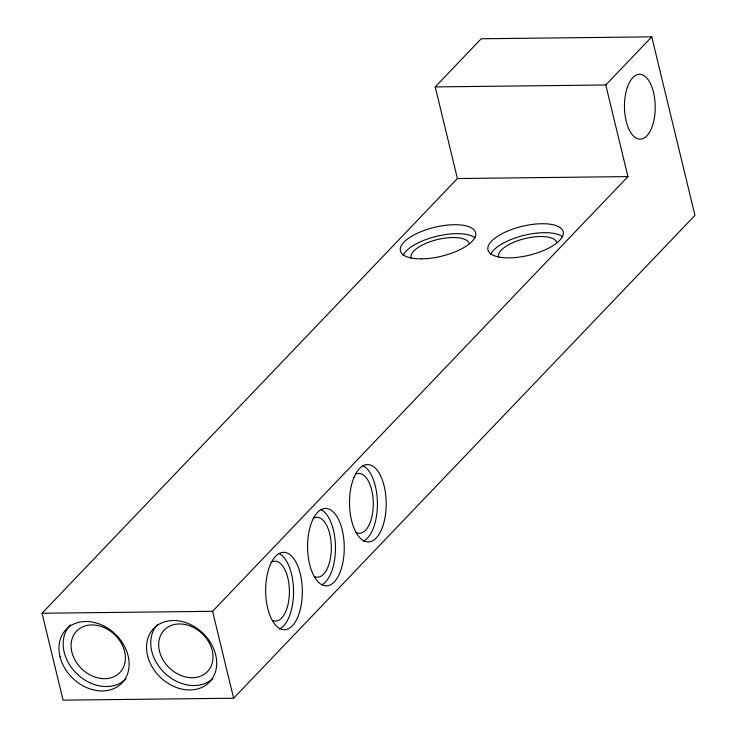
<?xml version="1.0" encoding="UTF-8"?>
<svg xmlns="http://www.w3.org/2000/svg" width="737" height="737" viewBox="0 0 737 737"><rect width="100%" height="100%" fill="white"/><g stroke="black" fill="none" stroke-linecap="round" stroke-linejoin="round"><path stroke-width="1.11" d="M457.391 178.529L435.226 86.911L481.215 38.775L651.766 36.85L694.954 215.379L233.62 698.225L63.069 700.15L42.046 613.239L457.391 178.529L627.933 176.604L605.777 84.985L651.766 36.85M42.046 613.239L212.588 611.314L627.933 176.604M435.226 86.911L605.777 84.985M212.588 611.314L233.62 698.225M271.115 562.303A29.959 14.206 89.4 0 1 289.374 589.83A29.959 14.206 89.4 0 1 272.837 620.582M278.964 553.432A38.693 18.342 89.4 0 1 293.547 591.747A38.693 18.342 89.4 0 1 279.065 629.112M313.28 518.277A29.959 14.206 89.4 0 1 331.328 546.439A29.959 14.206 89.4 0 1 314.542 576.592M356.063 473.965A29.959 14.206 89.4 0 1 373.281 504.375A29.959 14.206 89.4 0 1 355.63 532.28M320.881 509.525A38.693 18.342 89.4 0 1 335.473 546.799A38.693 18.342 89.4 0 1 321.958 584.763M362.429 465.452A38.693 18.342 89.4 0 1 377.418 503.067A38.693 18.342 89.4 0 1 363.35 541.142M411.292 258.521A29.959 11.516 -13.6 0 1 435.493 240.05A29.959 11.516 -13.6 0 1 469.027 242.961M498.7 257.075A29.959 11.516 -13.6 0 1 524.293 238.742A29.959 11.516 -13.6 0 1 556.776 242.427M490.695 254.366A38.693 14.869 -13.6 0 1 524.265 235.296A38.693 14.869 -13.6 0 1 562.819 236.936M403.028 255.536A38.693 14.869 -13.6 0 1 436.276 236.384A38.693 14.869 -13.6 0 1 475.079 237.802M212.818 678.537A38.693 30.65 43.7 0 1 164.434 672.78A38.693 30.65 43.7 0 1 157.239 624.773M126.055 678.722A38.693 30.65 43.7 0 1 76.86 673.775A38.693 30.65 43.7 0 1 70.439 624.921M270.322 564.708A38.693 18.342 89.4 0 0 280.226 628.762A38.693 18.342 89.4 0 0 301.424 579.669A38.693 18.342 89.4 0 0 270.322 564.708M310.498 525.619A38.693 18.342 89.4 0 0 325.045 585.758A38.693 18.342 89.4 0 0 342.244 530.078A38.693 18.342 89.4 0 0 310.498 525.619M353.917 477.576A38.693 18.342 89.4 0 0 364.511 541.161A38.693 18.342 89.4 0 0 385.165 491.035A38.693 18.342 89.4 0 0 353.917 477.576M627.399 87.187A32.456 15.385 89.4 0 0 638.251 138.934A32.456 15.385 89.4 0 0 653.903 94.06A32.456 15.385 89.4 0 0 627.399 87.187M147.557 655.617A38.693 30.65 43.7 0 0 205.927 685.115A38.693 30.65 43.7 0 0 191.38 624.976A38.693 30.65 43.7 0 0 147.557 655.617M59.973 656.612A38.693 30.65 43.7 0 0 118.344 686.101A38.693 30.65 43.7 0 0 103.797 625.962A38.693 30.65 43.7 0 0 59.973 656.612M421.675 258.853A38.693 14.869 -13.6 0 0 475.651 232.91A38.693 14.869 -13.6 0 0 416.645 233.583A38.693 14.869 -13.6 0 0 421.675 258.853M502.192 257.535A38.693 14.869 -13.6 0 0 562.948 235.333A38.693 14.869 -13.6 0 0 511.561 229.511A38.693 14.869 -13.6 0 0 502.192 257.535M71.369 649.509A29.959 23.731 43.7 0 0 115.083 676.17A29.959 23.731 43.7 0 0 108.302 629.776A29.959 23.731 43.7 0 0 71.369 649.509M159.312 650.504A29.959 23.731 43.7 0 0 204.186 674.272A29.959 23.731 43.7 0 0 193.988 627.712A29.959 23.731 43.7 0 0 159.312 650.504"/></g></svg>
